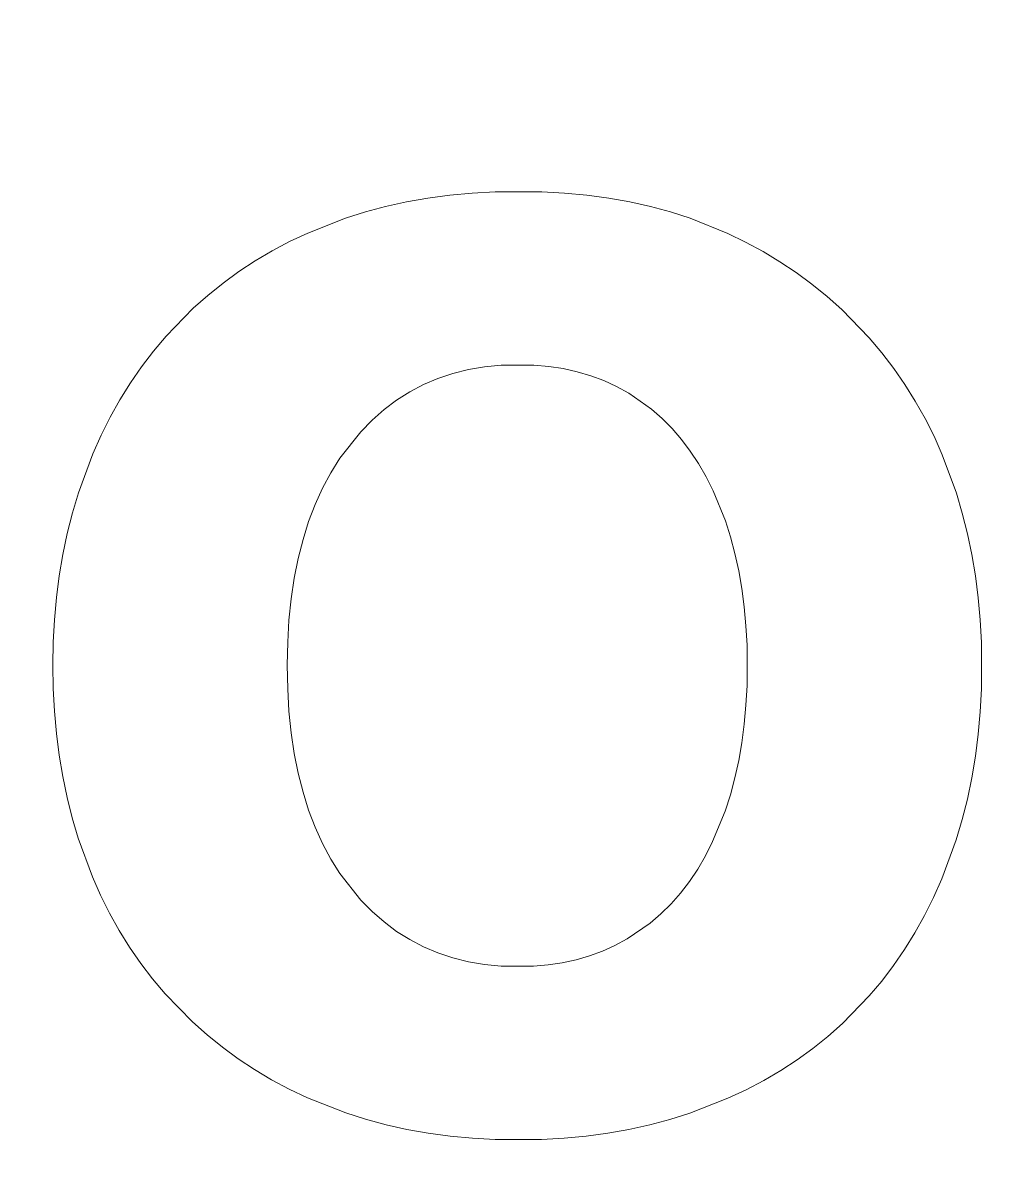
# Model space of a CAD drawing. Header units: millimetres. Extents: x -101 to 34, y -11 to -1.
# Drawn here: x 0.236 to 1.47, y -5.185 to -3.747 of the extents above; entities that cross this region are included whole.
import ezdxf

# ---------------------------------------------------------------- set-up
doc = ezdxf.new("R2010")
doc.units = ezdxf.units.MM
doc.header["$MEASUREMENT"] = 0
doc.layers.add('Layer 1', color=7, linetype='Continuous')

msp = doc.modelspace()

# ---------------------------------------------------------------- linework, layer by layer
at = {"layer": 'Layer 1', "lineweight": 20}
for points, knots in [([(-100.9197, -2.2468), (-100.9197, -2.2468), (-100.9197, -1.2468), (-100.9197, -1.2468), (-55.9197, -1.2468), (-10.9197, -1.2468), (34.0803, -1.2468), (34.0803, -1.2468), (34.0803, -10.2468), (34.0803, -10.2468)], [0, 0, 0, 0, 0.3333333333333333, 0.3333333333333333, 0.3333333333333333, 0.6666666666666666, 0.6666666666666666, 0.6666666666666666, 1, 1, 1, 1]), ([(19.0803, -10.2468), (19.0803, -10.2468), (34.0803, -10.2468), (34.0803, -10.2468), (34.0803, -10.2468), (34.0803, -11.2468), (34.0803, -11.2468), (-10.9197, -11.2468), (-55.9197, -11.2468), (-100.9197, -11.2468), (-100.9197, -11.2468), (-100.9197, -2.2468), (-100.9197, -2.2468), (-100.9197, -2.2468), (-85.9197, -2.2468), (-85.9197, -2.2468), (-85.9197, -2.2468), (-85.9197, -3.2468), (-85.9197, -3.2468), (-85.9197, -3.2468), (-70.9197, -3.2468), (-70.9197, -3.2468), (-70.9197, -3.2468), (-70.9197, -4.2468), (-70.9197, -4.2468), (-70.9197, -4.2468), (-55.9197, -4.2468), (-55.9197, -4.2468), (-55.9197, -4.2468), (-55.9197, -5.2468), (-55.9197, -5.2468), (-55.9197, -5.2468), (-40.9197, -5.2468), (-40.9197, -5.2468), (-40.9197, -5.2468), (-40.9197, -6.2468), (-40.9197, -6.2468), (-40.9197, -6.2468), (-25.9197, -6.2468), (-25.9197, -6.2468), (-25.9197, -6.2468), (-25.9197, -7.2468), (-25.9197, -7.2468), (-25.9197, -7.2468), (-10.9197, -7.2468), (-10.9197, -7.2468), (-10.9197, -7.2468), (-10.9197, -8.2468), (-10.9197, -8.2468), (-10.9197, -8.2468), (4.0803, -8.2468), (4.0803, -8.2468), (4.0803, -8.2468), (4.0803, -9.2468), (4.0803, -9.2468), (4.0803, -9.2468), (19.0803, -9.2468), (19.0803, -9.2468), (19.0803, -9.2468), (19.0803, -10.2468), (19.0803, -10.2468)], [0, 0, 0, 0, 0.05, 0.05, 0.05, 0.1, 0.1, 0.1, 0.15, 0.15, 0.15, 0.2, 0.2, 0.2, 0.25, 0.25, 0.25, 0.3, 0.3, 0.3, 0.35, 0.35, 0.35, 0.4, 0.4, 0.4, 0.45, 0.45, 0.45, 0.5, 0.5, 0.5, 0.55, 0.55, 0.55, 0.6000000000000001, 0.6000000000000001, 0.6000000000000001, 0.65, 0.65, 0.65, 0.7000000000000001, 0.7000000000000001, 0.7000000000000001, 0.75, 0.75, 0.75, 0.8, 0.8, 0.8, 0.8500000000000001, 0.8500000000000001, 0.8500000000000001, 0.9, 0.9, 0.9, 0.9500000000000001, 0.9500000000000001, 0.9500000000000001, 1, 1, 1, 1])]:
    msp.add_open_spline(points, degree=3, knots=knots, dxfattribs=at)
at = {"layer": 'Layer 1', "color": 1, "lineweight": 9}
for points, knots in [([(0.274, -4.56), (0.274, -4.56), (0.2745, -4.5309), (0.2745, -4.5309), (0.2745, -4.5309), (0.2745, -4.5309), (0.2745, -4.5309), (0.2745, -4.5309), (0.276, -4.5023), (0.276, -4.5023), (0.276, -4.5023), (0.276, -4.5023), (0.276, -4.5023), (0.276, -4.5023), (0.2786, -4.4743), (0.2786, -4.4743), (0.2786, -4.4743), (0.2786, -4.4743), (0.2786, -4.4743), (0.2786, -4.4743), (0.2821, -4.4467), (0.2821, -4.4467), (0.2821, -4.4467), (0.2821, -4.4467), (0.2821, -4.4467), (0.2821, -4.4467), (0.2866, -4.4197), (0.2866, -4.4197), (0.2866, -4.4197), (0.2866, -4.4197), (0.2866, -4.4197), (0.2866, -4.4197), (0.2922, -4.3932), (0.2922, -4.3932), (0.2922, -4.3932), (0.2922, -4.3932), (0.2922, -4.3932), (0.2922, -4.3932), (0.2988, -4.3672), (0.2988, -4.3672), (0.2988, -4.3672), (0.2988, -4.3672), (0.2988, -4.3672), (0.2988, -4.3672), (0.3063, -4.3417), (0.3063, -4.3417), (0.3063, -4.3417), (0.3063, -4.3417), (0.3063, -4.3417), (0.3063, -4.3417), (0.3246, -4.2924), (0.3246, -4.2924), (0.3246, -4.2924), (0.3246, -4.2924), (0.3246, -4.2924), (0.3246, -4.2924), (0.3351, -4.2688), (0.3351, -4.2688), (0.3351, -4.2688), (0.3351, -4.2688), (0.3351, -4.2688), (0.3351, -4.2688), (0.3466, -4.246), (0.3466, -4.246), (0.3466, -4.246), (0.3466, -4.246), (0.3466, -4.246), (0.3466, -4.246), (0.3589, -4.224), (0.3589, -4.224), (0.3589, -4.224), (0.3589, -4.224), (0.3589, -4.224), (0.3589, -4.224), (0.3722, -4.2027), (0.3722, -4.2027), (0.3722, -4.2027), (0.3722, -4.2027), (0.3722, -4.2027), (0.3722, -4.2027), (0.3863, -4.1823), (0.3863, -4.1823), (0.3863, -4.1823), (0.3863, -4.1823), (0.3863, -4.1823), (0.3863, -4.1823), (0.4013, -4.1626), (0.4013, -4.1626), (0.4013, -4.1626), (0.4013, -4.1626), (0.4013, -4.1626), (0.4013, -4.1626), (0.4173, -4.1436), (0.4173, -4.1436), (0.4173, -4.1436), (0.4173, -4.1436), (0.4173, -4.1436), (0.4173, -4.1436), (0.4518, -4.1082), (0.4518, -4.1082), (0.4518, -4.1082), (0.4518, -4.1082), (0.4518, -4.1082), (0.4518, -4.1082), (0.4702, -4.0918), (0.4702, -4.0918), (0.4702, -4.0918), (0.4702, -4.0918), (0.4702, -4.0918), (0.4702, -4.0918), (0.4894, -4.0763), (0.4894, -4.0763), (0.4894, -4.0763), (0.4894, -4.0763), (0.4894, -4.0763), (0.4894, -4.0763), (0.5093, -4.0617), (0.5093, -4.0617), (0.5093, -4.0617), (0.5093, -4.0617), (0.5093, -4.0617), (0.5093, -4.0617), (0.53, -4.0481), (0.53, -4.0481), (0.53, -4.0481), (0.53, -4.0481), (0.53, -4.0481), (0.53, -4.0481), (0.5515, -4.0356), (0.5515, -4.0356), (0.5515, -4.0356), (0.5515, -4.0356), (0.5515, -4.0356), (0.5515, -4.0356), (0.5737, -4.0237), (0.5737, -4.0237), (0.5737, -4.0237), (0.5737, -4.0237), (0.5737, -4.0237), (0.5737, -4.0237), (0.5966, -4.0129), (0.5966, -4.0129), (0.5966, -4.0129), (0.5966, -4.0129), (0.5966, -4.0129), (0.5966, -4.0129), (0.6445, -3.9941), (0.6445, -3.9941), (0.6445, -3.9941), (0.6445, -3.9941), (0.6445, -3.9941), (0.6445, -3.9941), (0.6696, -3.9861), (0.6696, -3.9861), (0.6696, -3.9861), (0.6696, -3.9861), (0.6696, -3.9861), (0.6696, -3.9861), (0.6952, -3.9793), (0.6952, -3.9793), (0.6952, -3.9793), (0.6952, -3.9793), (0.6952, -3.9793), (0.6952, -3.9793), (0.7216, -3.9735), (0.7216, -3.9735), (0.7216, -3.9735), (0.7216, -3.9735), (0.7216, -3.9735), (0.7216, -3.9735), (0.7486, -3.9687), (0.7486, -3.9687), (0.7486, -3.9687), (0.7486, -3.9687), (0.7486, -3.9687), (0.7486, -3.9687), (0.7764, -3.9649), (0.7764, -3.9649), (0.7764, -3.9649), (0.7764, -3.9649), (0.7764, -3.9649), (0.7764, -3.9649), (0.8048, -3.9623), (0.8048, -3.9623), (0.8048, -3.9623), (0.8048, -3.9623), (0.8048, -3.9623), (0.8048, -3.9623), (0.8338, -3.9607), (0.8338, -3.9607), (0.8338, -3.9607), (0.8338, -3.9607), (0.8338, -3.9607), (0.8338, -3.9607), (0.8931, -3.9607), (0.8931, -3.9607), (0.8931, -3.9607), (0.8931, -3.9607), (0.8931, -3.9607), (0.8931, -3.9607), (0.9219, -3.9623), (0.9219, -3.9623), (0.9219, -3.9623), (0.9219, -3.9623), (0.9219, -3.9623), (0.9219, -3.9623), (0.9501, -3.9649), (0.9501, -3.9649), (0.9501, -3.9649), (0.9501, -3.9649), (0.9501, -3.9649), (0.9501, -3.9649), (0.9777, -3.9687), (0.9777, -3.9687), (0.9777, -3.9687), (0.9777, -3.9687), (0.9777, -3.9687), (0.9777, -3.9687), (1.0045, -3.9735), (1.0045, -3.9735), (1.0045, -3.9735), (1.0045, -3.9735), (1.0045, -3.9735), (1.0045, -3.9735), (1.0306, -3.9793), (1.0306, -3.9793), (1.0306, -3.9793), (1.0306, -3.9793), (1.0306, -3.9793), (1.0306, -3.9793), (1.0561, -3.9863), (1.0561, -3.9863), (1.0561, -3.9863), (1.0561, -3.9863), (1.0561, -3.9863), (1.0561, -3.9863), (1.0808, -3.9943), (1.0808, -3.9943), (1.0808, -3.9943), (1.0808, -3.9943), (1.0808, -3.9943), (1.0808, -3.9943), (1.1284, -4.0134), (1.1284, -4.0134), (1.1284, -4.0134), (1.1284, -4.0134), (1.1284, -4.0134), (1.1284, -4.0134), (1.151, -4.0244), (1.151, -4.0244), (1.151, -4.0244), (1.151, -4.0244), (1.151, -4.0244), (1.151, -4.0244), (1.1731, -4.0364), (1.1731, -4.0364), (1.1731, -4.0364), (1.1731, -4.0364), (1.1731, -4.0364), (1.1731, -4.0364), (1.1944, -4.0492), (1.1944, -4.0492), (1.1944, -4.0492), (1.1944, -4.0492), (1.1944, -4.0492), (1.1944, -4.0492), (1.215, -4.063), (1.215, -4.063), (1.215, -4.063), (1.215, -4.063), (1.215, -4.063), (1.215, -4.063), (1.235, -4.0777), (1.235, -4.0777), (1.235, -4.0777), (1.235, -4.0777), (1.235, -4.0777), (1.235, -4.0777), (1.2542, -4.0934), (1.2542, -4.0934), (1.2542, -4.0934), (1.2542, -4.0934), (1.2542, -4.0934), (1.2542, -4.0934), (1.2728, -4.1099), (1.2728, -4.1099), (1.2728, -4.1099), (1.2728, -4.1099), (1.2728, -4.1099), (1.2728, -4.1099), (1.3075, -4.1456), (1.3075, -4.1456), (1.3075, -4.1456), (1.3075, -4.1456), (1.3075, -4.1456), (1.3075, -4.1456), (1.3235, -4.1645), (1.3235, -4.1645), (1.3235, -4.1645), (1.3235, -4.1645), (1.3235, -4.1645), (1.3235, -4.1645), (1.3386, -4.1842), (1.3386, -4.1842), (1.3386, -4.1842), (1.3386, -4.1842), (1.3386, -4.1842), (1.3386, -4.1842), (1.3527, -4.2046), (1.3527, -4.2046), (1.3527, -4.2046), (1.3527, -4.2046), (1.3527, -4.2046), (1.3527, -4.2046), (1.3659, -4.2257), (1.3659, -4.2257), (1.3659, -4.2257), (1.3659, -4.2257), (1.3659, -4.2257), (1.3659, -4.2257), (1.3782, -4.2476), (1.3782, -4.2476), (1.3782, -4.2476), (1.3782, -4.2476), (1.3782, -4.2476), (1.3782, -4.2476), (1.3896, -4.2702), (1.3896, -4.2702), (1.3896, -4.2702), (1.3896, -4.2702), (1.3896, -4.2702), (1.3896, -4.2702), (1.4, -4.2935), (1.4, -4.2935), (1.4, -4.2935), (1.4, -4.2935), (1.4, -4.2935), (1.4, -4.2935), (1.4179, -4.3423), (1.4179, -4.3423), (1.4179, -4.3423), (1.4179, -4.3423), (1.4179, -4.3423), (1.4179, -4.3423), (1.4254, -4.3675), (1.4254, -4.3675), (1.4254, -4.3675), (1.4254, -4.3675), (1.4254, -4.3675), (1.4254, -4.3675), (1.4319, -4.3935), (1.4319, -4.3935), (1.4319, -4.3935), (1.4319, -4.3935), (1.4319, -4.3935), (1.4319, -4.3935), (1.4375, -4.4199), (1.4375, -4.4199), (1.4375, -4.4199), (1.4375, -4.4199), (1.4375, -4.4199), (1.4375, -4.4199), (1.442, -4.4468), (1.442, -4.4468), (1.442, -4.4468), (1.442, -4.4468), (1.442, -4.4468), (1.442, -4.4468), (1.4455, -4.4744), (1.4455, -4.4744), (1.4455, -4.4744), (1.4455, -4.4744), (1.4455, -4.4744), (1.4455, -4.4744), (1.448, -4.5025), (1.448, -4.5025), (1.448, -4.5025), (1.448, -4.5025), (1.448, -4.5025), (1.448, -4.5025), (1.4496, -4.5311), (1.4496, -4.5311), (1.4496, -4.5311), (1.4496, -4.5311), (1.4496, -4.5311), (1.4496, -4.5311), (1.4496, -4.5899), (1.4496, -4.5899), (1.4496, -4.5899), (1.4496, -4.5899), (1.4496, -4.5899), (1.4496, -4.5899), (1.448, -4.6188), (1.448, -4.6188), (1.448, -4.6188), (1.448, -4.6188), (1.448, -4.6188), (1.448, -4.6188), (1.4455, -4.6473), (1.4455, -4.6473), (1.4455, -4.6473), (1.4455, -4.6473), (1.4455, -4.6473), (1.4455, -4.6473), (1.442, -4.6751), (1.442, -4.6751), (1.442, -4.6751), (1.442, -4.6751), (1.442, -4.6751), (1.442, -4.6751), (1.4375, -4.7024), (1.4375, -4.7024), (1.4375, -4.7024), (1.4375, -4.7024), (1.4375, -4.7024), (1.4375, -4.7024), (1.4318, -4.7292), (1.4318, -4.7292), (1.4318, -4.7292), (1.4318, -4.7292), (1.4318, -4.7292), (1.4318, -4.7292), (1.4253, -4.7553), (1.4253, -4.7553), (1.4253, -4.7553), (1.4253, -4.7553), (1.4253, -4.7553), (1.4253, -4.7553), (1.4177, -4.7808), (1.4177, -4.7808), (1.4177, -4.7808), (1.4177, -4.7808), (1.4177, -4.7808), (1.4177, -4.7808), (1.3994, -4.8302), (1.3994, -4.8302), (1.3994, -4.8302), (1.3994, -4.8302), (1.3994, -4.8302), (1.3994, -4.8302), (1.3889, -4.8538), (1.3889, -4.8538), (1.3889, -4.8538), (1.3889, -4.8538), (1.3889, -4.8538), (1.3889, -4.8538), (1.3776, -4.8765), (1.3776, -4.8765), (1.3776, -4.8765), (1.3776, -4.8765), (1.3776, -4.8765), (1.3776, -4.8765), (1.3653, -4.8985), (1.3653, -4.8985), (1.3653, -4.8985), (1.3653, -4.8985), (1.3653, -4.8985), (1.3653, -4.8985), (1.3522, -4.9196), (1.3522, -4.9196), (1.3522, -4.9196), (1.3522, -4.9196), (1.3522, -4.9196), (1.3522, -4.9196), (1.3383, -4.94), (1.3383, -4.94), (1.3383, -4.94), (1.3383, -4.94), (1.3383, -4.94), (1.3383, -4.94), (1.3234, -4.9596), (1.3234, -4.9596), (1.3234, -4.9596), (1.3234, -4.9596), (1.3234, -4.9596), (1.3234, -4.9596), (1.3076, -4.9784), (1.3076, -4.9784), (1.3076, -4.9784), (1.3076, -4.9784), (1.3076, -4.9784), (1.3076, -4.9784), (1.2735, -5.0134), (1.2735, -5.0134), (1.2735, -5.0134), (1.2735, -5.0134), (1.2735, -5.0134), (1.2735, -5.0134), (1.2551, -5.0296), (1.2551, -5.0296), (1.2551, -5.0296), (1.2551, -5.0296), (1.2551, -5.0296), (1.2551, -5.0296), (1.2361, -5.0448), (1.2361, -5.0448), (1.2361, -5.0448), (1.2361, -5.0448), (1.2361, -5.0448), (1.2361, -5.0448), (1.2162, -5.0592), (1.2162, -5.0592), (1.2162, -5.0592), (1.2162, -5.0592), (1.2162, -5.0592), (1.2162, -5.0592), (1.1955, -5.0728), (1.1955, -5.0728), (1.1955, -5.0728), (1.1955, -5.0728), (1.1955, -5.0728), (1.1955, -5.0728), (1.1741, -5.0853), (1.1741, -5.0853), (1.1741, -5.0853), (1.1741, -5.0853), (1.1741, -5.0853), (1.1741, -5.0853), (1.1518, -5.0971), (1.1518, -5.0971), (1.1518, -5.0971), (1.1518, -5.0971), (1.1518, -5.0971), (1.1518, -5.0971), (1.1287, -5.1078), (1.1287, -5.1078), (1.1287, -5.1078), (1.1287, -5.1078), (1.1287, -5.1078), (1.1287, -5.1078), (1.0804, -5.1268), (1.0804, -5.1268), (1.0804, -5.1268), (1.0804, -5.1268), (1.0804, -5.1268), (1.0804, -5.1268), (1.0553, -5.1347), (1.0553, -5.1347), (1.0553, -5.1347), (1.0553, -5.1347), (1.0553, -5.1347), (1.0553, -5.1347), (1.0297, -5.1416), (1.0297, -5.1416), (1.0297, -5.1416), (1.0297, -5.1416), (1.0297, -5.1416), (1.0297, -5.1416), (1.0034, -5.1474), (1.0034, -5.1474), (1.0034, -5.1474), (1.0034, -5.1474), (1.0034, -5.1474), (1.0034, -5.1474), (0.9766, -5.1521), (0.9766, -5.1521), (0.9766, -5.1521), (0.9766, -5.1521), (0.9766, -5.1521), (0.9766, -5.1521), (0.9491, -5.1558), (0.9491, -5.1558), (0.9491, -5.1558), (0.9491, -5.1558), (0.9491, -5.1558), (0.9491, -5.1558), (0.9212, -5.1585), (0.9212, -5.1585), (0.9212, -5.1585), (0.9212, -5.1585), (0.9212, -5.1585), (0.9212, -5.1585), (0.8926, -5.1601), (0.8926, -5.1601), (0.8926, -5.1601), (0.8926, -5.1601), (0.8926, -5.1601), (0.8926, -5.1601), (0.834, -5.1601), (0.834, -5.1601), (0.834, -5.1601), (0.834, -5.1601), (0.834, -5.1601), (0.834, -5.1601), (0.8051, -5.1585), (0.8051, -5.1585), (0.8051, -5.1585), (0.8051, -5.1585), (0.8051, -5.1585), (0.8051, -5.1585), (0.7768, -5.1558), (0.7768, -5.1558), (0.7768, -5.1558), (0.7768, -5.1558), (0.7768, -5.1558), (0.7768, -5.1558), (0.7492, -5.1521), (0.7492, -5.1521), (0.7492, -5.1521), (0.7492, -5.1521), (0.7492, -5.1521), (0.7492, -5.1521), (0.7222, -5.1473), (0.7222, -5.1473), (0.7222, -5.1473), (0.7222, -5.1473), (0.7222, -5.1473), (0.7222, -5.1473), (0.6958, -5.1414), (0.6958, -5.1414), (0.6958, -5.1414), (0.6958, -5.1414), (0.6958, -5.1414), (0.6958, -5.1414), (0.67, -5.1345), (0.67, -5.1345), (0.67, -5.1345), (0.67, -5.1345), (0.67, -5.1345), (0.67, -5.1345), (0.6448, -5.1265), (0.6448, -5.1265), (0.6448, -5.1265), (0.6448, -5.1265), (0.6448, -5.1265), (0.6448, -5.1265), (0.5964, -5.1074), (0.5964, -5.1074), (0.5964, -5.1074), (0.5964, -5.1074), (0.5964, -5.1074), (0.5964, -5.1074), (0.5733, -5.0964), (0.5733, -5.0964), (0.5733, -5.0964), (0.5733, -5.0964), (0.5733, -5.0964), (0.5733, -5.0964), (0.5509, -5.0845), (0.5509, -5.0845), (0.5509, -5.0845), (0.5509, -5.0845), (0.5509, -5.0845), (0.5509, -5.0845), (0.5294, -5.0717), (0.5294, -5.0717), (0.5294, -5.0717), (0.5294, -5.0717), (0.5294, -5.0717), (0.5294, -5.0717), (0.5086, -5.0579), (0.5086, -5.0579), (0.5086, -5.0579), (0.5086, -5.0579), (0.5086, -5.0579), (0.5086, -5.0579), (0.4886, -5.0432), (0.4886, -5.0432), (0.4886, -5.0432), (0.4886, -5.0432), (0.4886, -5.0432), (0.4886, -5.0432), (0.4693, -5.0277), (0.4693, -5.0277), (0.4693, -5.0277), (0.4693, -5.0277), (0.4693, -5.0277), (0.4693, -5.0277), (0.4508, -5.0112), (0.4508, -5.0112), (0.4508, -5.0112), (0.4508, -5.0112), (0.4508, -5.0112), (0.4508, -5.0112), (0.4162, -4.9757), (0.4162, -4.9757), (0.4162, -4.9757), (0.4162, -4.9757), (0.4162, -4.9757), (0.4162, -4.9757), (0.4002, -4.9568), (0.4002, -4.9568), (0.4002, -4.9568), (0.4002, -4.9568), (0.4002, -4.9568), (0.4002, -4.9568), (0.3852, -4.9372), (0.3852, -4.9372), (0.3852, -4.9372), (0.3852, -4.9372), (0.3852, -4.9372), (0.3852, -4.9372), (0.3711, -4.9168), (0.3711, -4.9168), (0.3711, -4.9168), (0.3711, -4.9168), (0.3711, -4.9168), (0.3711, -4.9168), (0.3579, -4.8956), (0.3579, -4.8956), (0.3579, -4.8956), (0.3579, -4.8956), (0.3579, -4.8956), (0.3579, -4.8956), (0.3457, -4.8737), (0.3457, -4.8737), (0.3457, -4.8737), (0.3457, -4.8737), (0.3457, -4.8737), (0.3457, -4.8737), (0.3344, -4.851), (0.3344, -4.851), (0.3344, -4.851), (0.3344, -4.851), (0.3344, -4.851), (0.3344, -4.851), (0.324, -4.8275), (0.324, -4.8275), (0.324, -4.8275), (0.324, -4.8275), (0.324, -4.8275), (0.324, -4.8275), (0.3061, -4.7786), (0.3061, -4.7786), (0.3061, -4.7786), (0.3061, -4.7786), (0.3061, -4.7786), (0.3061, -4.7786), (0.2985, -4.7532), (0.2985, -4.7532), (0.2985, -4.7532), (0.2985, -4.7532), (0.2985, -4.7532), (0.2985, -4.7532), (0.292, -4.7273), (0.292, -4.7273), (0.292, -4.7273), (0.292, -4.7273), (0.292, -4.7273), (0.292, -4.7273), (0.2866, -4.7008), (0.2866, -4.7008), (0.2866, -4.7008), (0.2866, -4.7008), (0.2866, -4.7008), (0.2866, -4.7008), (0.282, -4.6737), (0.282, -4.6737), (0.282, -4.6737), (0.282, -4.6737), (0.282, -4.6737), (0.282, -4.6737), (0.2785, -4.6462), (0.2785, -4.6462), (0.2785, -4.6462), (0.2785, -4.6462), (0.2785, -4.6462), (0.2785, -4.6462), (0.276, -4.618), (0.276, -4.618), (0.276, -4.618), (0.276, -4.618), (0.276, -4.618), (0.276, -4.618), (0.2745, -4.5893), (0.2745, -4.5893), (0.2745, -4.5893), (0.2745, -4.5893), (0.2745, -4.5893), (0.2745, -4.5893), (0.274, -4.56), (0.274, -4.56)], [0, 0, 0, 0, 0.0038910505836576, 0.0038910505836576, 0.0038910505836576, 0.0077821011673152, 0.0077821011673152, 0.0077821011673152, 0.0116731517509728, 0.0116731517509728, 0.0116731517509728, 0.0155642023346304, 0.0155642023346304, 0.0155642023346304, 0.0194552529182879, 0.0194552529182879, 0.0194552529182879, 0.0233463035019455, 0.0233463035019455, 0.0233463035019455, 0.0272373540856031, 0.0272373540856031, 0.0272373540856031, 0.0311284046692607, 0.0311284046692607, 0.0311284046692607, 0.0350194552529183, 0.0350194552529183, 0.0350194552529183, 0.0389105058365759, 0.0389105058365759, 0.0389105058365759, 0.0428015564202335, 0.0428015564202335, 0.0428015564202335, 0.0466926070038911, 0.0466926070038911, 0.0466926070038911, 0.0505836575875486, 0.0505836575875486, 0.0505836575875486, 0.0544747081712062, 0.0544747081712062, 0.0544747081712062, 0.0583657587548638, 0.0583657587548638, 0.0583657587548638, 0.0622568093385214, 0.0622568093385214, 0.0622568093385214, 0.066147859922179, 0.066147859922179, 0.066147859922179, 0.0700389105058366, 0.0700389105058366, 0.0700389105058366, 0.0739299610894942, 0.0739299610894942, 0.0739299610894942, 0.0778210116731518, 0.0778210116731518, 0.0778210116731518, 0.0817120622568093, 0.0817120622568093, 0.0817120622568093, 0.0856031128404669, 0.0856031128404669, 0.0856031128404669, 0.0894941634241245, 0.0894941634241245, 0.0894941634241245, 0.0933852140077821, 0.0933852140077821, 0.0933852140077821, 0.0972762645914397, 0.0972762645914397, 0.0972762645914397, 0.1011673151750973, 0.1011673151750973, 0.1011673151750973, 0.1050583657587549, 0.1050583657587549, 0.1050583657587549, 0.1089494163424125, 0.1089494163424125, 0.1089494163424125, 0.11284046692607, 0.11284046692607, 0.11284046692607, 0.1167315175097276, 0.1167315175097276, 0.1167315175097276, 0.1206225680933852, 0.1206225680933852, 0.1206225680933852, 0.1245136186770428, 0.1245136186770428, 0.1245136186770428, 0.1284046692607004, 0.1284046692607004, 0.1284046692607004, 0.132295719844358, 0.132295719844358, 0.132295719844358, 0.1361867704280156, 0.1361867704280156, 0.1361867704280156, 0.1400778210116732, 0.1400778210116732, 0.1400778210116732, 0.1439688715953307, 0.1439688715953307, 0.1439688715953307, 0.1478599221789883, 0.1478599221789883, 0.1478599221789883, 0.1517509727626459, 0.1517509727626459, 0.1517509727626459, 0.1556420233463035, 0.1556420233463035, 0.1556420233463035, 0.1595330739299611, 0.1595330739299611, 0.1595330739299611, 0.1634241245136187, 0.1634241245136187, 0.1634241245136187, 0.1673151750972763, 0.1673151750972763, 0.1673151750972763, 0.1712062256809339, 0.1712062256809339, 0.1712062256809339, 0.1750972762645914, 0.1750972762645914, 0.1750972762645914, 0.178988326848249, 0.178988326848249, 0.178988326848249, 0.1828793774319066, 0.1828793774319066, 0.1828793774319066, 0.1867704280155642, 0.1867704280155642, 0.1867704280155642, 0.1906614785992218, 0.1906614785992218, 0.1906614785992218, 0.1945525291828794, 0.1945525291828794, 0.1945525291828794, 0.198443579766537, 0.198443579766537, 0.198443579766537, 0.2023346303501946, 0.2023346303501946, 0.2023346303501946, 0.2062256809338521, 0.2062256809338521, 0.2062256809338521, 0.2101167315175097, 0.2101167315175097, 0.2101167315175097, 0.2140077821011673, 0.2140077821011673, 0.2140077821011673, 0.2178988326848249, 0.2178988326848249, 0.2178988326848249, 0.2217898832684825, 0.2217898832684825, 0.2217898832684825, 0.2256809338521401, 0.2256809338521401, 0.2256809338521401, 0.2295719844357977, 0.2295719844357977, 0.2295719844357977, 0.2334630350194553, 0.2334630350194553, 0.2334630350194553, 0.2373540856031128, 0.2373540856031128, 0.2373540856031128, 0.2412451361867704, 0.2412451361867704, 0.2412451361867704, 0.245136186770428, 0.245136186770428, 0.245136186770428, 0.2490272373540856, 0.2490272373540856, 0.2490272373540856, 0.2529182879377432, 0.2529182879377432, 0.2529182879377432, 0.2568093385214008, 0.2568093385214008, 0.2568093385214008, 0.2607003891050584, 0.2607003891050584, 0.2607003891050584, 0.264591439688716, 0.264591439688716, 0.264591439688716, 0.2684824902723735, 0.2684824902723735, 0.2684824902723735, 0.2723735408560312, 0.2723735408560312, 0.2723735408560312, 0.2762645914396887, 0.2762645914396887, 0.2762645914396887, 0.2801556420233463, 0.2801556420233463, 0.2801556420233463, 0.2840466926070039, 0.2840466926070039, 0.2840466926070039, 0.2879377431906615, 0.2879377431906615, 0.2879377431906615, 0.2918287937743191, 0.2918287937743191, 0.2918287937743191, 0.2957198443579767, 0.2957198443579767, 0.2957198443579767, 0.2996108949416342, 0.2996108949416342, 0.2996108949416342, 0.3035019455252919, 0.3035019455252919, 0.3035019455252919, 0.3073929961089494, 0.3073929961089494, 0.3073929961089494, 0.311284046692607, 0.311284046692607, 0.311284046692607, 0.3151750972762646, 0.3151750972762646, 0.3151750972762646, 0.3190661478599222, 0.3190661478599222, 0.3190661478599222, 0.3229571984435798, 0.3229571984435798, 0.3229571984435798, 0.3268482490272374, 0.3268482490272374, 0.3268482490272374, 0.3307392996108949, 0.3307392996108949, 0.3307392996108949, 0.3346303501945526, 0.3346303501945526, 0.3346303501945526, 0.3385214007782101, 0.3385214007782101, 0.3385214007782101, 0.3424124513618677, 0.3424124513618677, 0.3424124513618677, 0.3463035019455253, 0.3463035019455253, 0.3463035019455253, 0.3501945525291829, 0.3501945525291829, 0.3501945525291829, 0.3540856031128405, 0.3540856031128405, 0.3540856031128405, 0.3579766536964981, 0.3579766536964981, 0.3579766536964981, 0.3618677042801556, 0.3618677042801556, 0.3618677042801556, 0.3657587548638133, 0.3657587548638133, 0.3657587548638133, 0.3696498054474708, 0.3696498054474708, 0.3696498054474708, 0.3735408560311284, 0.3735408560311284, 0.3735408560311284, 0.377431906614786, 0.377431906614786, 0.377431906614786, 0.3813229571984436, 0.3813229571984436, 0.3813229571984436, 0.3852140077821012, 0.3852140077821012, 0.3852140077821012, 0.3891050583657588, 0.3891050583657588, 0.3891050583657588, 0.3929961089494163, 0.3929961089494163, 0.3929961089494163, 0.396887159533074, 0.396887159533074, 0.396887159533074, 0.4007782101167315, 0.4007782101167315, 0.4007782101167315, 0.4046692607003891, 0.4046692607003891, 0.4046692607003891, 0.4085603112840467, 0.4085603112840467, 0.4085603112840467, 0.4124513618677043, 0.4124513618677043, 0.4124513618677043, 0.4163424124513619, 0.4163424124513619, 0.4163424124513619, 0.4202334630350195, 0.4202334630350195, 0.4202334630350195, 0.424124513618677, 0.424124513618677, 0.424124513618677, 0.4280155642023347, 0.4280155642023347, 0.4280155642023347, 0.4319066147859922, 0.4319066147859922, 0.4319066147859922, 0.4357976653696498, 0.4357976653696498, 0.4357976653696498, 0.4396887159533074, 0.4396887159533074, 0.4396887159533074, 0.443579766536965, 0.443579766536965, 0.443579766536965, 0.4474708171206226, 0.4474708171206226, 0.4474708171206226, 0.4513618677042802, 0.4513618677042802, 0.4513618677042802, 0.4552529182879377, 0.4552529182879377, 0.4552529182879377, 0.4591439688715954, 0.4591439688715954, 0.4591439688715954, 0.4630350194552529, 0.4630350194552529, 0.4630350194552529, 0.4669260700389105, 0.4669260700389105, 0.4669260700389105, 0.4708171206225681, 0.4708171206225681, 0.4708171206225681, 0.4747081712062257, 0.4747081712062257, 0.4747081712062257, 0.4785992217898833, 0.4785992217898833, 0.4785992217898833, 0.4824902723735409, 0.4824902723735409, 0.4824902723735409, 0.4863813229571984, 0.4863813229571984, 0.4863813229571984, 0.4902723735408561, 0.4902723735408561, 0.4902723735408561, 0.4941634241245136, 0.4941634241245136, 0.4941634241245136, 0.4980544747081712, 0.4980544747081712, 0.4980544747081712, 0.5019455252918288, 0.5019455252918288, 0.5019455252918288, 0.5058365758754864, 0.5058365758754864, 0.5058365758754864, 0.5097276264591439, 0.5097276264591439, 0.5097276264591439, 0.5136186770428015, 0.5136186770428015, 0.5136186770428015, 0.5175097276264592, 0.5175097276264592, 0.5175097276264592, 0.5214007782101168, 0.5214007782101168, 0.5214007782101168, 0.5252918287937743, 0.5252918287937743, 0.5252918287937743, 0.5291828793774319, 0.5291828793774319, 0.5291828793774319, 0.5330739299610895, 0.5330739299610895, 0.5330739299610895, 0.5369649805447471, 0.5369649805447471, 0.5369649805447471, 0.5408560311284046, 0.5408560311284046, 0.5408560311284046, 0.5447470817120623, 0.5447470817120623, 0.5447470817120623, 0.5486381322957199, 0.5486381322957199, 0.5486381322957199, 0.5525291828793775, 0.5525291828793775, 0.5525291828793775, 0.556420233463035, 0.556420233463035, 0.556420233463035, 0.5603112840466926, 0.5603112840466926, 0.5603112840466926, 0.5642023346303502, 0.5642023346303502, 0.5642023346303502, 0.5680933852140078, 0.5680933852140078, 0.5680933852140078, 0.5719844357976653, 0.5719844357976653, 0.5719844357976653, 0.5758754863813229, 0.5758754863813229, 0.5758754863813229, 0.5797665369649806, 0.5797665369649806, 0.5797665369649806, 0.5836575875486382, 0.5836575875486382, 0.5836575875486382, 0.5875486381322957, 0.5875486381322957, 0.5875486381322957, 0.5914396887159533, 0.5914396887159533, 0.5914396887159533, 0.5953307392996109, 0.5953307392996109, 0.5953307392996109, 0.5992217898832685, 0.5992217898832685, 0.5992217898832685, 0.603112840466926, 0.603112840466926, 0.603112840466926, 0.6070038910505837, 0.6070038910505837, 0.6070038910505837, 0.6108949416342413, 0.6108949416342413, 0.6108949416342413, 0.6147859922178989, 0.6147859922178989, 0.6147859922178989, 0.6186770428015564, 0.6186770428015564, 0.6186770428015564, 0.622568093385214, 0.622568093385214, 0.622568093385214, 0.6264591439688716, 0.6264591439688716, 0.6264591439688716, 0.6303501945525292, 0.6303501945525292, 0.6303501945525292, 0.6342412451361867, 0.6342412451361867, 0.6342412451361867, 0.6381322957198443, 0.6381322957198443, 0.6381322957198443, 0.642023346303502, 0.642023346303502, 0.642023346303502, 0.6459143968871596, 0.6459143968871596, 0.6459143968871596, 0.6498054474708171, 0.6498054474708171, 0.6498054474708171, 0.6536964980544747, 0.6536964980544747, 0.6536964980544747, 0.6575875486381323, 0.6575875486381323, 0.6575875486381323, 0.6614785992217899, 0.6614785992217899, 0.6614785992217899, 0.6653696498054474, 0.6653696498054474, 0.6653696498054474, 0.6692607003891051, 0.6692607003891051, 0.6692607003891051, 0.6731517509727627, 0.6731517509727627, 0.6731517509727627, 0.6770428015564203, 0.6770428015564203, 0.6770428015564203, 0.6809338521400778, 0.6809338521400778, 0.6809338521400778, 0.6848249027237354, 0.6848249027237354, 0.6848249027237354, 0.688715953307393, 0.688715953307393, 0.688715953307393, 0.6926070038910506, 0.6926070038910506, 0.6926070038910506, 0.6964980544747081, 0.6964980544747081, 0.6964980544747081, 0.7003891050583657, 0.7003891050583657, 0.7003891050583657, 0.7042801556420234, 0.7042801556420234, 0.7042801556420234, 0.708171206225681, 0.708171206225681, 0.708171206225681, 0.7120622568093385, 0.7120622568093385, 0.7120622568093385, 0.7159533073929961, 0.7159533073929961, 0.7159533073929961, 0.7198443579766537, 0.7198443579766537, 0.7198443579766537, 0.7237354085603113, 0.7237354085603113, 0.7237354085603113, 0.7276264591439688, 0.7276264591439688, 0.7276264591439688, 0.7315175097276265, 0.7315175097276265, 0.7315175097276265, 0.7354085603112841, 0.7354085603112841, 0.7354085603112841, 0.7392996108949417, 0.7392996108949417, 0.7392996108949417, 0.7431906614785992, 0.7431906614785992, 0.7431906614785992, 0.7470817120622568, 0.7470817120622568, 0.7470817120622568, 0.7509727626459144, 0.7509727626459144, 0.7509727626459144, 0.754863813229572, 0.754863813229572, 0.754863813229572, 0.7587548638132295, 0.7587548638132295, 0.7587548638132295, 0.7626459143968871, 0.7626459143968871, 0.7626459143968871, 0.7665369649805448, 0.7665369649805448, 0.7665369649805448, 0.7704280155642024, 0.7704280155642024, 0.7704280155642024, 0.77431906614786, 0.77431906614786, 0.77431906614786, 0.7782101167315175, 0.7782101167315175, 0.7782101167315175, 0.7821011673151751, 0.7821011673151751, 0.7821011673151751, 0.7859922178988327, 0.7859922178988327, 0.7859922178988327, 0.7898832684824902, 0.7898832684824902, 0.7898832684824902, 0.7937743190661479, 0.7937743190661479, 0.7937743190661479, 0.7976653696498055, 0.7976653696498055, 0.7976653696498055, 0.8015564202334631, 0.8015564202334631, 0.8015564202334631, 0.8054474708171206, 0.8054474708171206, 0.8054474708171206, 0.8093385214007782, 0.8093385214007782, 0.8093385214007782, 0.8132295719844358, 0.8132295719844358, 0.8132295719844358, 0.8171206225680934, 0.8171206225680934, 0.8171206225680934, 0.8210116731517509, 0.8210116731517509, 0.8210116731517509, 0.8249027237354085, 0.8249027237354085, 0.8249027237354085, 0.8287937743190662, 0.8287937743190662, 0.8287937743190662, 0.8326848249027238, 0.8326848249027238, 0.8326848249027238, 0.8365758754863813, 0.8365758754863813, 0.8365758754863813, 0.8404669260700389, 0.8404669260700389, 0.8404669260700389, 0.8443579766536965, 0.8443579766536965, 0.8443579766536965, 0.8482490272373541, 0.8482490272373541, 0.8482490272373541, 0.8521400778210116, 0.8521400778210116, 0.8521400778210116, 0.8560311284046693, 0.8560311284046693, 0.8560311284046693, 0.8599221789883269, 0.8599221789883269, 0.8599221789883269, 0.8638132295719845, 0.8638132295719845, 0.8638132295719845, 0.867704280155642, 0.867704280155642, 0.867704280155642, 0.8715953307392996, 0.8715953307392996, 0.8715953307392996, 0.8754863813229572, 0.8754863813229572, 0.8754863813229572, 0.8793774319066148, 0.8793774319066148, 0.8793774319066148, 0.8832684824902723, 0.8832684824902723, 0.8832684824902723, 0.8871595330739299, 0.8871595330739299, 0.8871595330739299, 0.8910505836575876, 0.8910505836575876, 0.8910505836575876, 0.8949416342412452, 0.8949416342412452, 0.8949416342412452, 0.8988326848249028, 0.8988326848249028, 0.8988326848249028, 0.9027237354085603, 0.9027237354085603, 0.9027237354085603, 0.9066147859922179, 0.9066147859922179, 0.9066147859922179, 0.9105058365758755, 0.9105058365758755, 0.9105058365758755, 0.914396887159533, 0.914396887159533, 0.914396887159533, 0.9182879377431907, 0.9182879377431907, 0.9182879377431907, 0.9221789883268483, 0.9221789883268483, 0.9221789883268483, 0.9260700389105059, 0.9260700389105059, 0.9260700389105059, 0.9299610894941635, 0.9299610894941635, 0.9299610894941635, 0.933852140077821, 0.933852140077821, 0.933852140077821, 0.9377431906614786, 0.9377431906614786, 0.9377431906614786, 0.9416342412451362, 0.9416342412451362, 0.9416342412451362, 0.9455252918287937, 0.9455252918287937, 0.9455252918287937, 0.9494163424124513, 0.9494163424124513, 0.9494163424124513, 0.953307392996109, 0.953307392996109, 0.953307392996109, 0.9571984435797666, 0.9571984435797666, 0.9571984435797666, 0.9610894941634242, 0.9610894941634242, 0.9610894941634242, 0.9649805447470817, 0.9649805447470817, 0.9649805447470817, 0.9688715953307393, 0.9688715953307393, 0.9688715953307393, 0.9727626459143969, 0.9727626459143969, 0.9727626459143969, 0.9766536964980544, 0.9766536964980544, 0.9766536964980544, 0.9805447470817121, 0.9805447470817121, 0.9805447470817121, 0.9844357976653697, 0.9844357976653697, 0.9844357976653697, 0.9883268482490273, 0.9883268482490273, 0.9883268482490273, 0.9922178988326849, 0.9922178988326849, 0.9922178988326849, 0.9961089494163424, 0.9961089494163424, 0.9961089494163424, 1, 1, 1, 1]), ([(0.5708, -4.56), (0.5708, -4.56), (0.5713, -4.5896), (0.5713, -4.5896), (0.5713, -4.5896), (0.5713, -4.5896), (0.5713, -4.5896), (0.5713, -4.5896), (0.5729, -4.618), (0.5729, -4.618), (0.5729, -4.618), (0.5729, -4.618), (0.5729, -4.618), (0.5729, -4.618), (0.5758, -4.6453), (0.5758, -4.6453), (0.5758, -4.6453), (0.5758, -4.6453), (0.5758, -4.6453), (0.5758, -4.6453), (0.5796, -4.6715), (0.5796, -4.6715), (0.5796, -4.6715), (0.5796, -4.6715), (0.5796, -4.6715), (0.5796, -4.6715), (0.5846, -4.6965), (0.5846, -4.6965), (0.5846, -4.6965), (0.5846, -4.6965), (0.5846, -4.6965), (0.5846, -4.6965), (0.5907, -4.7205), (0.5907, -4.7205), (0.5907, -4.7205), (0.5907, -4.7205), (0.5907, -4.7205), (0.5907, -4.7205), (0.5978, -4.7433), (0.5978, -4.7433), (0.5978, -4.7433), (0.5978, -4.7433), (0.5978, -4.7433), (0.5978, -4.7433), (0.6061, -4.765), (0.6061, -4.765), (0.6061, -4.765), (0.6061, -4.765), (0.6061, -4.765), (0.6061, -4.765), (0.6155, -4.7857), (0.6155, -4.7857), (0.6155, -4.7857), (0.6155, -4.7857), (0.6155, -4.7857), (0.6155, -4.7857), (0.6259, -4.8052), (0.6259, -4.8052), (0.6259, -4.8052), (0.6259, -4.8052), (0.6259, -4.8052), (0.6259, -4.8052), (0.6375, -4.8236), (0.6375, -4.8236), (0.6375, -4.8236), (0.6375, -4.8236), (0.6375, -4.8236), (0.6375, -4.8236), (0.6638, -4.857), (0.6638, -4.857), (0.6638, -4.857), (0.6638, -4.857), (0.6638, -4.857), (0.6638, -4.857), (0.6781, -4.8716), (0.6781, -4.8716), (0.6781, -4.8716), (0.6781, -4.8716), (0.6781, -4.8716), (0.6781, -4.8716), (0.6933, -4.8848), (0.6933, -4.8848), (0.6933, -4.8848), (0.6933, -4.8848), (0.6933, -4.8848), (0.6933, -4.8848), (0.7092, -4.8967), (0.7092, -4.8967), (0.7092, -4.8967), (0.7092, -4.8967), (0.7092, -4.8967), (0.7092, -4.8967), (0.7259, -4.9071), (0.7259, -4.9071), (0.7259, -4.9071), (0.7259, -4.9071), (0.7259, -4.9071), (0.7259, -4.9071), (0.7432, -4.9162), (0.7432, -4.9162), (0.7432, -4.9162), (0.7432, -4.9162), (0.7432, -4.9162), (0.7432, -4.9162), (0.7614, -4.9239), (0.7614, -4.9239), (0.7614, -4.9239), (0.7614, -4.9239), (0.7614, -4.9239), (0.7614, -4.9239), (0.7803, -4.9302), (0.7803, -4.9302), (0.7803, -4.9302), (0.7803, -4.9302), (0.7803, -4.9302), (0.7803, -4.9302), (0.8, -4.9351), (0.8, -4.9351), (0.8, -4.9351), (0.8, -4.9351), (0.8, -4.9351), (0.8, -4.9351), (0.8204, -4.9385), (0.8204, -4.9385), (0.8204, -4.9385), (0.8204, -4.9385), (0.8204, -4.9385), (0.8204, -4.9385), (0.8415, -4.9406), (0.8415, -4.9406), (0.8415, -4.9406), (0.8415, -4.9406), (0.8415, -4.9406), (0.8415, -4.9406), (0.8825, -4.9408), (0.8825, -4.9408), (0.8825, -4.9408), (0.8825, -4.9408), (0.8825, -4.9408), (0.8825, -4.9408), (0.901, -4.9391), (0.901, -4.9391), (0.901, -4.9391), (0.901, -4.9391), (0.901, -4.9391), (0.901, -4.9391), (0.919, -4.9364), (0.919, -4.9364), (0.919, -4.9364), (0.919, -4.9364), (0.919, -4.9364), (0.919, -4.9364), (0.9364, -4.9326), (0.9364, -4.9326), (0.9364, -4.9326), (0.9364, -4.9326), (0.9364, -4.9326), (0.9364, -4.9326), (0.9534, -4.9276), (0.9534, -4.9276), (0.9534, -4.9276), (0.9534, -4.9276), (0.9534, -4.9276), (0.9534, -4.9276), (0.9698, -4.9216), (0.9698, -4.9216), (0.9698, -4.9216), (0.9698, -4.9216), (0.9698, -4.9216), (0.9698, -4.9216), (0.9856, -4.9144), (0.9856, -4.9144), (0.9856, -4.9144), (0.9856, -4.9144), (0.9856, -4.9144), (0.9856, -4.9144), (1.001, -4.9061), (1.001, -4.9061), (1.001, -4.9061), (1.001, -4.9061), (1.001, -4.9061), (1.001, -4.9061), (1.0303, -4.8862), (1.0303, -4.8862), (1.0303, -4.8862), (1.0303, -4.8862), (1.0303, -4.8862), (1.0303, -4.8862), (1.0438, -4.8746), (1.0438, -4.8746), (1.0438, -4.8746), (1.0438, -4.8746), (1.0438, -4.8746), (1.0438, -4.8746), (1.0566, -4.862), (1.0566, -4.862), (1.0566, -4.862), (1.0566, -4.862), (1.0566, -4.862), (1.0566, -4.862), (1.0686, -4.8483), (1.0686, -4.8483), (1.0686, -4.8483), (1.0686, -4.8483), (1.0686, -4.8483), (1.0686, -4.8483), (1.0799, -4.8336), (1.0799, -4.8336), (1.0799, -4.8336), (1.0799, -4.8336), (1.0799, -4.8336), (1.0799, -4.8336), (1.0905, -4.8178), (1.0905, -4.8178), (1.0905, -4.8178), (1.0905, -4.8178), (1.0905, -4.8178), (1.0905, -4.8178), (1.1002, -4.801), (1.1002, -4.801), (1.1002, -4.801), (1.1002, -4.801), (1.1002, -4.801), (1.1002, -4.801), (1.1092, -4.7831), (1.1092, -4.7831), (1.1092, -4.7831), (1.1092, -4.7831), (1.1092, -4.7831), (1.1092, -4.7831), (1.125, -4.7444), (1.125, -4.7444), (1.125, -4.7444), (1.125, -4.7444), (1.125, -4.7444), (1.125, -4.7444), (1.1317, -4.7238), (1.1317, -4.7238), (1.1317, -4.7238), (1.1317, -4.7238), (1.1317, -4.7238), (1.1317, -4.7238), (1.1374, -4.7026), (1.1374, -4.7026), (1.1374, -4.7026), (1.1374, -4.7026), (1.1374, -4.7026), (1.1374, -4.7026), (1.1423, -4.6805), (1.1423, -4.6805), (1.1423, -4.6805), (1.1423, -4.6805), (1.1423, -4.6805), (1.1423, -4.6805), (1.1463, -4.6579), (1.1463, -4.6579), (1.1463, -4.6579), (1.1463, -4.6579), (1.1463, -4.6579), (1.1463, -4.6579), (1.1493, -4.6344), (1.1493, -4.6344), (1.1493, -4.6344), (1.1493, -4.6344), (1.1493, -4.6344), (1.1493, -4.6344), (1.1515, -4.6103), (1.1515, -4.6103), (1.1515, -4.6103), (1.1515, -4.6103), (1.1515, -4.6103), (1.1515, -4.6103), (1.1528, -4.5855), (1.1528, -4.5855), (1.1528, -4.5855), (1.1528, -4.5855), (1.1528, -4.5855), (1.1528, -4.5855), (1.1528, -4.5346), (1.1528, -4.5346), (1.1528, -4.5346), (1.1528, -4.5346), (1.1528, -4.5346), (1.1528, -4.5346), (1.1515, -4.5101), (1.1515, -4.5101), (1.1515, -4.5101), (1.1515, -4.5101), (1.1515, -4.5101), (1.1515, -4.5101), (1.1493, -4.4861), (1.1493, -4.4861), (1.1493, -4.4861), (1.1493, -4.4861), (1.1493, -4.4861), (1.1493, -4.4861), (1.1463, -4.4629), (1.1463, -4.4629), (1.1463, -4.4629), (1.1463, -4.4629), (1.1463, -4.4629), (1.1463, -4.4629), (1.1423, -4.4404), (1.1423, -4.4404), (1.1423, -4.4404), (1.1423, -4.4404), (1.1423, -4.4404), (1.1423, -4.4404), (1.1376, -4.4187), (1.1376, -4.4187), (1.1376, -4.4187), (1.1376, -4.4187), (1.1376, -4.4187), (1.1376, -4.4187), (1.132, -4.3976), (1.132, -4.3976), (1.132, -4.3976), (1.132, -4.3976), (1.132, -4.3976), (1.132, -4.3976), (1.1255, -4.3773), (1.1255, -4.3773), (1.1255, -4.3773), (1.1255, -4.3773), (1.1255, -4.3773), (1.1255, -4.3773), (1.11, -4.339), (1.11, -4.339), (1.11, -4.339), (1.11, -4.339), (1.11, -4.339), (1.11, -4.339), (1.101, -4.3213), (1.101, -4.3213), (1.101, -4.3213), (1.101, -4.3213), (1.101, -4.3213), (1.101, -4.3213), (1.0913, -4.3046), (1.0913, -4.3046), (1.0913, -4.3046), (1.0913, -4.3046), (1.0913, -4.3046), (1.0913, -4.3046), (1.081, -4.2889), (1.081, -4.2889), (1.081, -4.2889), (1.081, -4.2889), (1.081, -4.2889), (1.081, -4.2889), (1.0698, -4.2742), (1.0698, -4.2742), (1.0698, -4.2742), (1.0698, -4.2742), (1.0698, -4.2742), (1.0698, -4.2742), (1.0579, -4.2604), (1.0579, -4.2604), (1.0579, -4.2604), (1.0579, -4.2604), (1.0579, -4.2604), (1.0579, -4.2604), (1.0453, -4.2476), (1.0453, -4.2476), (1.0453, -4.2476), (1.0453, -4.2476), (1.0453, -4.2476), (1.0453, -4.2476), (1.0319, -4.2359), (1.0319, -4.2359), (1.0319, -4.2359), (1.0319, -4.2359), (1.0319, -4.2359), (1.0319, -4.2359), (1.003, -4.2156), (1.003, -4.2156), (1.003, -4.2156), (1.003, -4.2156), (1.003, -4.2156), (1.003, -4.2156), (0.9875, -4.2071), (0.9875, -4.2071), (0.9875, -4.2071), (0.9875, -4.2071), (0.9875, -4.2071), (0.9875, -4.2071), (0.9715, -4.1997), (0.9715, -4.1997), (0.9715, -4.1997), (0.9715, -4.1997), (0.9715, -4.1997), (0.9715, -4.1997), (0.955, -4.1935), (0.955, -4.1935), (0.955, -4.1935), (0.955, -4.1935), (0.955, -4.1935), (0.955, -4.1935), (0.9378, -4.1885), (0.9378, -4.1885), (0.9378, -4.1885), (0.9378, -4.1885), (0.9378, -4.1885), (0.9378, -4.1885), (0.9201, -4.1845), (0.9201, -4.1845), (0.9201, -4.1845), (0.9201, -4.1845), (0.9201, -4.1845), (0.9201, -4.1845), (0.9018, -4.1817), (0.9018, -4.1817), (0.9018, -4.1817), (0.9018, -4.1817), (0.9018, -4.1817), (0.9018, -4.1817), (0.8829, -4.18), (0.8829, -4.18), (0.8829, -4.18), (0.8829, -4.18), (0.8829, -4.18), (0.8829, -4.18), (0.8415, -4.1801), (0.8415, -4.1801), (0.8415, -4.1801), (0.8415, -4.1801), (0.8415, -4.1801), (0.8415, -4.1801), (0.8204, -4.1822), (0.8204, -4.1822), (0.8204, -4.1822), (0.8204, -4.1822), (0.8204, -4.1822), (0.8204, -4.1822), (0.8, -4.1858), (0.8, -4.1858), (0.8, -4.1858), (0.8, -4.1858), (0.8, -4.1858), (0.8, -4.1858), (0.7803, -4.1907), (0.7803, -4.1907), (0.7803, -4.1907), (0.7803, -4.1907), (0.7803, -4.1907), (0.7803, -4.1907), (0.7614, -4.1969), (0.7614, -4.1969), (0.7614, -4.1969), (0.7614, -4.1969), (0.7614, -4.1969), (0.7614, -4.1969), (0.7432, -4.2046), (0.7432, -4.2046), (0.7432, -4.2046), (0.7432, -4.2046), (0.7432, -4.2046), (0.7432, -4.2046), (0.7259, -4.2138), (0.7259, -4.2138), (0.7259, -4.2138), (0.7259, -4.2138), (0.7259, -4.2138), (0.7259, -4.2138), (0.7092, -4.2243), (0.7092, -4.2243), (0.7092, -4.2243), (0.7092, -4.2243), (0.7092, -4.2243), (0.7092, -4.2243), (0.6933, -4.2363), (0.6933, -4.2363), (0.6933, -4.2363), (0.6933, -4.2363), (0.6933, -4.2363), (0.6933, -4.2363), (0.6781, -4.2497), (0.6781, -4.2497), (0.6781, -4.2497), (0.6781, -4.2497), (0.6781, -4.2497), (0.6781, -4.2497), (0.6638, -4.2644), (0.6638, -4.2644), (0.6638, -4.2644), (0.6638, -4.2644), (0.6638, -4.2644), (0.6638, -4.2644), (0.6375, -4.2979), (0.6375, -4.2979), (0.6375, -4.2979), (0.6375, -4.2979), (0.6375, -4.2979), (0.6375, -4.2979), (0.6259, -4.3164), (0.6259, -4.3164), (0.6259, -4.3164), (0.6259, -4.3164), (0.6259, -4.3164), (0.6259, -4.3164), (0.6155, -4.3359), (0.6155, -4.3359), (0.6155, -4.3359), (0.6155, -4.3359), (0.6155, -4.3359), (0.6155, -4.3359), (0.6061, -4.3565), (0.6061, -4.3565), (0.6061, -4.3565), (0.6061, -4.3565), (0.6061, -4.3565), (0.6061, -4.3565), (0.5978, -4.3782), (0.5978, -4.3782), (0.5978, -4.3782), (0.5978, -4.3782), (0.5978, -4.3782), (0.5978, -4.3782), (0.5907, -4.4009), (0.5907, -4.4009), (0.5907, -4.4009), (0.5907, -4.4009), (0.5907, -4.4009), (0.5907, -4.4009), (0.5846, -4.4248), (0.5846, -4.4248), (0.5846, -4.4248), (0.5846, -4.4248), (0.5846, -4.4248), (0.5846, -4.4248), (0.5796, -4.4497), (0.5796, -4.4497), (0.5796, -4.4497), (0.5796, -4.4497), (0.5796, -4.4497), (0.5796, -4.4497), (0.5758, -4.4757), (0.5758, -4.4757), (0.5758, -4.4757), (0.5758, -4.4757), (0.5758, -4.4757), (0.5758, -4.4757), (0.5729, -4.5027), (0.5729, -4.5027), (0.5729, -4.5027), (0.5729, -4.5027), (0.5729, -4.5027), (0.5729, -4.5027), (0.5713, -4.5308), (0.5713, -4.5308), (0.5713, -4.5308), (0.5713, -4.5308), (0.5713, -4.5308), (0.5713, -4.5308), (0.5708, -4.56), (0.5708, -4.56)], [0, 0, 0, 0, 0.0054054054054054, 0.0054054054054054, 0.0054054054054054, 0.0108108108108108, 0.0108108108108108, 0.0108108108108108, 0.0162162162162162, 0.0162162162162162, 0.0162162162162162, 0.0216216216216216, 0.0216216216216216, 0.0216216216216216, 0.027027027027027, 0.027027027027027, 0.027027027027027, 0.0324324324324324, 0.0324324324324324, 0.0324324324324324, 0.0378378378378378, 0.0378378378378378, 0.0378378378378378, 0.0432432432432432, 0.0432432432432432, 0.0432432432432432, 0.0486486486486487, 0.0486486486486487, 0.0486486486486487, 0.0540540540540541, 0.0540540540540541, 0.0540540540540541, 0.0594594594594595, 0.0594594594594595, 0.0594594594594595, 0.0648648648648649, 0.0648648648648649, 0.0648648648648649, 0.0702702702702703, 0.0702702702702703, 0.0702702702702703, 0.0756756756756757, 0.0756756756756757, 0.0756756756756757, 0.0810810810810811, 0.0810810810810811, 0.0810810810810811, 0.0864864864864865, 0.0864864864864865, 0.0864864864864865, 0.0918918918918919, 0.0918918918918919, 0.0918918918918919, 0.0972972972972973, 0.0972972972972973, 0.0972972972972973, 0.1027027027027027, 0.1027027027027027, 0.1027027027027027, 0.1081081081081081, 0.1081081081081081, 0.1081081081081081, 0.1135135135135135, 0.1135135135135135, 0.1135135135135135, 0.1189189189189189, 0.1189189189189189, 0.1189189189189189, 0.1243243243243243, 0.1243243243243243, 0.1243243243243243, 0.1297297297297297, 0.1297297297297297, 0.1297297297297297, 0.1351351351351351, 0.1351351351351351, 0.1351351351351351, 0.1405405405405405, 0.1405405405405405, 0.1405405405405405, 0.145945945945946, 0.145945945945946, 0.145945945945946, 0.1513513513513514, 0.1513513513513514, 0.1513513513513514, 0.1567567567567568, 0.1567567567567568, 0.1567567567567568, 0.1621621621621622, 0.1621621621621622, 0.1621621621621622, 0.1675675675675676, 0.1675675675675676, 0.1675675675675676, 0.172972972972973, 0.172972972972973, 0.172972972972973, 0.1783783783783784, 0.1783783783783784, 0.1783783783783784, 0.1837837837837838, 0.1837837837837838, 0.1837837837837838, 0.1891891891891892, 0.1891891891891892, 0.1891891891891892, 0.1945945945945946, 0.1945945945945946, 0.1945945945945946, 0.2, 0.2, 0.2, 0.2054054054054054, 0.2054054054054054, 0.2054054054054054, 0.2108108108108108, 0.2108108108108108, 0.2108108108108108, 0.2162162162162162, 0.2162162162162162, 0.2162162162162162, 0.2216216216216216, 0.2216216216216216, 0.2216216216216216, 0.227027027027027, 0.227027027027027, 0.227027027027027, 0.2324324324324324, 0.2324324324324324, 0.2324324324324324, 0.2378378378378379, 0.2378378378378379, 0.2378378378378379, 0.2432432432432433, 0.2432432432432433, 0.2432432432432433, 0.2486486486486487, 0.2486486486486487, 0.2486486486486487, 0.2540540540540541, 0.2540540540540541, 0.2540540540540541, 0.2594594594594595, 0.2594594594594595, 0.2594594594594595, 0.2648648648648649, 0.2648648648648649, 0.2648648648648649, 0.2702702702702703, 0.2702702702702703, 0.2702702702702703, 0.2756756756756757, 0.2756756756756757, 0.2756756756756757, 0.2810810810810811, 0.2810810810810811, 0.2810810810810811, 0.2864864864864865, 0.2864864864864865, 0.2864864864864865, 0.2918918918918919, 0.2918918918918919, 0.2918918918918919, 0.2972972972972973, 0.2972972972972973, 0.2972972972972973, 0.3027027027027027, 0.3027027027027027, 0.3027027027027027, 0.3081081081081081, 0.3081081081081081, 0.3081081081081081, 0.3135135135135135, 0.3135135135135135, 0.3135135135135135, 0.3189189189189189, 0.3189189189189189, 0.3189189189189189, 0.3243243243243243, 0.3243243243243243, 0.3243243243243243, 0.3297297297297297, 0.3297297297297297, 0.3297297297297297, 0.3351351351351352, 0.3351351351351352, 0.3351351351351352, 0.3405405405405406, 0.3405405405405406, 0.3405405405405406, 0.345945945945946, 0.345945945945946, 0.345945945945946, 0.3513513513513514, 0.3513513513513514, 0.3513513513513514, 0.3567567567567568, 0.3567567567567568, 0.3567567567567568, 0.3621621621621622, 0.3621621621621622, 0.3621621621621622, 0.3675675675675676, 0.3675675675675676, 0.3675675675675676, 0.372972972972973, 0.372972972972973, 0.372972972972973, 0.3783783783783784, 0.3783783783783784, 0.3783783783783784, 0.3837837837837838, 0.3837837837837838, 0.3837837837837838, 0.3891891891891892, 0.3891891891891892, 0.3891891891891892, 0.3945945945945946, 0.3945945945945946, 0.3945945945945946, 0.4, 0.4, 0.4, 0.4054054054054054, 0.4054054054054054, 0.4054054054054054, 0.4108108108108108, 0.4108108108108108, 0.4108108108108108, 0.4162162162162162, 0.4162162162162162, 0.4162162162162162, 0.4216216216216216, 0.4216216216216216, 0.4216216216216216, 0.4270270270270271, 0.4270270270270271, 0.4270270270270271, 0.4324324324324325, 0.4324324324324325, 0.4324324324324325, 0.4378378378378379, 0.4378378378378379, 0.4378378378378379, 0.4432432432432433, 0.4432432432432433, 0.4432432432432433, 0.4486486486486487, 0.4486486486486487, 0.4486486486486487, 0.4540540540540541, 0.4540540540540541, 0.4540540540540541, 0.4594594594594595, 0.4594594594594595, 0.4594594594594595, 0.4648648648648649, 0.4648648648648649, 0.4648648648648649, 0.4702702702702703, 0.4702702702702703, 0.4702702702702703, 0.4756756756756757, 0.4756756756756757, 0.4756756756756757, 0.4810810810810811, 0.4810810810810811, 0.4810810810810811, 0.4864864864864865, 0.4864864864864865, 0.4864864864864865, 0.4918918918918919, 0.4918918918918919, 0.4918918918918919, 0.4972972972972973, 0.4972972972972973, 0.4972972972972973, 0.5027027027027027, 0.5027027027027027, 0.5027027027027027, 0.5081081081081081, 0.5081081081081081, 0.5081081081081081, 0.5135135135135136, 0.5135135135135136, 0.5135135135135136, 0.518918918918919, 0.518918918918919, 0.518918918918919, 0.5243243243243243, 0.5243243243243243, 0.5243243243243243, 0.5297297297297298, 0.5297297297297298, 0.5297297297297298, 0.5351351351351352, 0.5351351351351352, 0.5351351351351352, 0.5405405405405406, 0.5405405405405406, 0.5405405405405406, 0.5459459459459459, 0.5459459459459459, 0.5459459459459459, 0.5513513513513514, 0.5513513513513514, 0.5513513513513514, 0.5567567567567568, 0.5567567567567568, 0.5567567567567568, 0.5621621621621622, 0.5621621621621622, 0.5621621621621622, 0.5675675675675675, 0.5675675675675675, 0.5675675675675675, 0.572972972972973, 0.572972972972973, 0.572972972972973, 0.5783783783783785, 0.5783783783783785, 0.5783783783783785, 0.5837837837837838, 0.5837837837837838, 0.5837837837837838, 0.5891891891891892, 0.5891891891891892, 0.5891891891891892, 0.5945945945945946, 0.5945945945945946, 0.5945945945945946, 0.6000000000000001, 0.6000000000000001, 0.6000000000000001, 0.6054054054054054, 0.6054054054054054, 0.6054054054054054, 0.6108108108108108, 0.6108108108108108, 0.6108108108108108, 0.6162162162162163, 0.6162162162162163, 0.6162162162162163, 0.6216216216216217, 0.6216216216216217, 0.6216216216216217, 0.6270270270270271, 0.6270270270270271, 0.6270270270270271, 0.6324324324324324, 0.6324324324324324, 0.6324324324324324, 0.6378378378378379, 0.6378378378378379, 0.6378378378378379, 0.6432432432432433, 0.6432432432432433, 0.6432432432432433, 0.6486486486486487, 0.6486486486486487, 0.6486486486486487, 0.654054054054054, 0.654054054054054, 0.654054054054054, 0.6594594594594595, 0.6594594594594595, 0.6594594594594595, 0.664864864864865, 0.664864864864865, 0.664864864864865, 0.6702702702702703, 0.6702702702702703, 0.6702702702702703, 0.6756756756756757, 0.6756756756756757, 0.6756756756756757, 0.6810810810810811, 0.6810810810810811, 0.6810810810810811, 0.6864864864864866, 0.6864864864864866, 0.6864864864864866, 0.6918918918918919, 0.6918918918918919, 0.6918918918918919, 0.6972972972972973, 0.6972972972972973, 0.6972972972972973, 0.7027027027027027, 0.7027027027027027, 0.7027027027027027, 0.7081081081081082, 0.7081081081081082, 0.7081081081081082, 0.7135135135135136, 0.7135135135135136, 0.7135135135135136, 0.7189189189189189, 0.7189189189189189, 0.7189189189189189, 0.7243243243243244, 0.7243243243243244, 0.7243243243243244, 0.7297297297297298, 0.7297297297297298, 0.7297297297297298, 0.7351351351351352, 0.7351351351351352, 0.7351351351351352, 0.7405405405405405, 0.7405405405405405, 0.7405405405405405, 0.745945945945946, 0.745945945945946, 0.745945945945946, 0.7513513513513514, 0.7513513513513514, 0.7513513513513514, 0.7567567567567568, 0.7567567567567568, 0.7567567567567568, 0.7621621621621621, 0.7621621621621621, 0.7621621621621621, 0.7675675675675676, 0.7675675675675676, 0.7675675675675676, 0.7729729729729731, 0.7729729729729731, 0.7729729729729731, 0.7783783783783784, 0.7783783783783784, 0.7783783783783784, 0.7837837837837838, 0.7837837837837838, 0.7837837837837838, 0.7891891891891892, 0.7891891891891892, 0.7891891891891892, 0.7945945945945947, 0.7945945945945947, 0.7945945945945947, 0.8, 0.8, 0.8, 0.8054054054054054, 0.8054054054054054, 0.8054054054054054, 0.8108108108108109, 0.8108108108108109, 0.8108108108108109, 0.8162162162162163, 0.8162162162162163, 0.8162162162162163, 0.8216216216216217, 0.8216216216216217, 0.8216216216216217, 0.827027027027027, 0.827027027027027, 0.827027027027027, 0.8324324324324325, 0.8324324324324325, 0.8324324324324325, 0.8378378378378379, 0.8378378378378379, 0.8378378378378379, 0.8432432432432433, 0.8432432432432433, 0.8432432432432433, 0.8486486486486486, 0.8486486486486486, 0.8486486486486486, 0.8540540540540541, 0.8540540540540541, 0.8540540540540541, 0.8594594594594596, 0.8594594594594596, 0.8594594594594596, 0.8648648648648649, 0.8648648648648649, 0.8648648648648649, 0.8702702702702703, 0.8702702702702703, 0.8702702702702703, 0.8756756756756757, 0.8756756756756757, 0.8756756756756757, 0.8810810810810812, 0.8810810810810812, 0.8810810810810812, 0.8864864864864865, 0.8864864864864865, 0.8864864864864865, 0.8918918918918919, 0.8918918918918919, 0.8918918918918919, 0.8972972972972973, 0.8972972972972973, 0.8972972972972973, 0.9027027027027028, 0.9027027027027028, 0.9027027027027028, 0.9081081081081082, 0.9081081081081082, 0.9081081081081082, 0.9135135135135135, 0.9135135135135135, 0.9135135135135135, 0.918918918918919, 0.918918918918919, 0.918918918918919, 0.9243243243243244, 0.9243243243243244, 0.9243243243243244, 0.9297297297297298, 0.9297297297297298, 0.9297297297297298, 0.9351351351351351, 0.9351351351351351, 0.9351351351351351, 0.9405405405405406, 0.9405405405405406, 0.9405405405405406, 0.945945945945946, 0.945945945945946, 0.945945945945946, 0.9513513513513514, 0.9513513513513514, 0.9513513513513514, 0.9567567567567568, 0.9567567567567568, 0.9567567567567568, 0.9621621621621622, 0.9621621621621622, 0.9621621621621622, 0.9675675675675677, 0.9675675675675677, 0.9675675675675677, 0.972972972972973, 0.972972972972973, 0.972972972972973, 0.9783783783783784, 0.9783783783783784, 0.9783783783783784, 0.9837837837837838, 0.9837837837837838, 0.9837837837837838, 0.9891891891891893, 0.9891891891891893, 0.9891891891891893, 0.9945945945945946, 0.9945945945945946, 0.9945945945945946, 1, 1, 1, 1])]:
    msp.add_open_spline(points, degree=3, knots=knots, dxfattribs=at)

doc.saveas('drawing.dxf')
